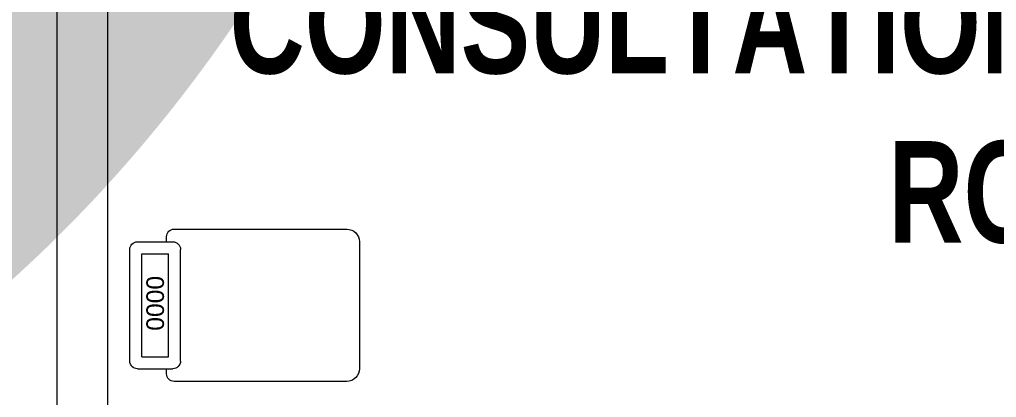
# Model space of a CAD drawing. Header units: millimetres. Extents: x -2143172 to 5255, y -610845 to 279739.
# Drawn here: x -1243664 to -1241740, y -25054 to -24309 of the extents above; entities that cross this region are included whole.
import ezdxf

# ---------------------------------------------------------------- set-up
doc = ezdxf.new("R2010")
doc.units = ezdxf.units.MM
doc.header["$LTSCALE"] = 30
for name, color, linetype, lineweight in [('72_EGR_BASE_TEXT', 7, 'Continuous', 5), ('LOADING', 163, 'Continuous', 5), ('Title', 7, 'Continuous', 5), ('Walls', 32, 'Continuous', 5)]:
    doc.layers.add(name, color=color, linetype=linetype, lineweight=lineweight)
doc.styles.get("Standard").update_dxf_attribs({"font": ''})
doc.styles.add('X3G_ENTITY_9EC9', font='swisscl.ttf', dxfattribs={"height": 0.2})
doc.styles.get('Standard').set_extended_font_data('@Arial Unicode MS')

# ---------------------------------------------------------------- blocks, each defined once
blk = doc.blocks.new('HF13461A-P')
at = {"layer": 'LOADING'}
for p, q in [((0.2579, 0.4503), (0.0379, 0.4503)), ((0.0229, 0.4353), (0.0229, 0.3653)), ((0.2493, 0.4266), (0.0466, 0.4266)), ((0.0466, 0.4266), (0.0466, 0.3739)), ((0.2493, 0.4266), (0.2493, 0.3739)), ((0.2729, 0.4353), (0.2729, 0.3653)), ((0.0229, 0.3778), (0.0129, 0.3778)), ((0.2493, 0.3739), (0.0466, 0.3739)), ((0.2829, 0.3778), (0.2729, 0.3778)), ((-0.0021, 0.3628), (-0.0021, 0.0228)), ((0.2579, 0.3503), (0.0379, 0.3503)), ((0.2979, 0.0228), (0.2979, 0.3628)), ((0.0229, -0.0022), (0.2729, -0.0022))]:
    blk.add_line(p, q, dxfattribs=at)
for centre, radius, start, end in [((0.0379, 0.4353), 0.015, 90, 180), ((0.2579, 0.4353), 0.015, 0, 90), ((0.0129, 0.3628), 0.015, 90, 180), ((0.2829, 0.3628), 0.015, 0, 90), ((0.0379, 0.3653), 0.015, 180, 270), ((0.2579, 0.3653), 0.015, 270, 0), ((0.0229, 0.0228), 0.025, 180, 270), ((0.2729, 0.0228), 0.025, 270, 0)]:
    blk.add_arc(centre, radius, start, end, dxfattribs=at)
blk.add_text('0000', height=0.03477, dxfattribs=at).set_placement((0.0901, 0.3829))

msp = doc.modelspace()

# ---------------------------------------------------------------- linework, layer by layer
at = {"layer": 'Walls'}
for p, q in [((-1243590.9, -22414.7), (-1243590.9, -25434.7)), ((-1243490.9, -22514.7), (-1243490.9, -25434.7))]:
    msp.add_line(p, q, dxfattribs=at)

# ---------------------------------------------------------------- block references
at = {"layer": 'LOADING', "lineweight": 0, "xscale": -1000, "yscale": 1000, "zscale": 1000, "rotation": 90}
msp.add_blockref('HF13461A-P', (-1242997, -24724.1, -0.2), dxfattribs=at)

# ---------------------------------------------------------------- texts
at = {"layer": '72_EGR_BASE_TEXT', "insert": (-1241633.5, -23881.9), "char_height": 200, "width": 3714.666, "attachment_point": 2, "style": 'X3G_ENTITY_9EC9'}
msp.add_mtext('{\\fSwis721 LtCn BT|b1|i0|c0|p34;OBSTETRICS AND GYNAECOLOGY CONSULTATION / EXAMINATION ROOM}', dxfattribs=at)
at = {"layer": 'Title', "color": 3}
msp.add_text('OPD', height=6858, dxfattribs=at).set_placement((-1262925.9, -25588.4, 0.8))

doc.saveas('drawing.dxf')
